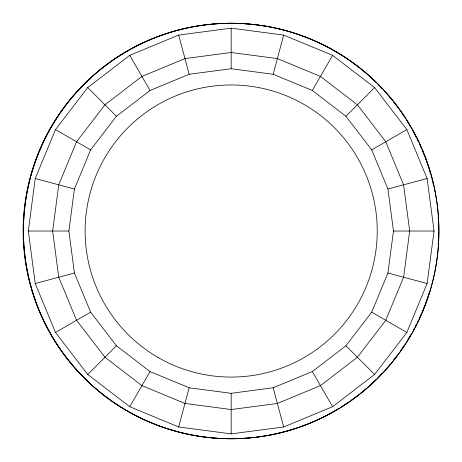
<?xml version="1.0" encoding="UTF-8"?>
<svg xmlns="http://www.w3.org/2000/svg" width="462" height="462" viewBox="0 0 462 462"><rect width="100%" height="100%" fill="white"/><g stroke="black" fill="none" stroke-linecap="round" stroke-linejoin="round"><path stroke-width="0.69" d="M28.315 231.023L35.222 178.517L55.492 129.591L87.728 87.578L129.741 55.342L178.667 35.077L231.173 28.165L283.674 35.077L332.6 55.342L374.613 87.578L406.855 129.591L427.119 178.517L434.032 231.023L427.119 283.529L406.855 332.455L374.613 374.468L332.6 406.704L283.674 426.969L231.173 433.882L178.667 426.969L129.741 406.704L87.728 374.468L55.492 332.455L35.222 283.529L28.315 231.023L68.884 231.023L74.417 273.025L90.627 312.168L116.418 345.778L150.029 371.569L189.166 387.78L231.173 393.312L273.175 387.78L312.318 371.569L345.928 345.778L371.719 312.168L387.93 273.025L393.462 231.023L387.93 189.022L371.719 149.879L345.928 116.268L312.318 90.477L273.175 74.266L231.173 68.734L189.166 74.266L150.029 90.477L116.418 116.268L90.627 149.879L74.417 189.022L68.884 231.023M58.738 184.817L52.656 231.023L58.738 277.229L76.571 320.281L104.943 357.253L141.915 385.62L184.967 403.459L231.173 409.54L277.373 403.459L320.432 385.62L357.403 357.253L385.77 320.281L403.603 277.229L409.69 231.023L403.603 184.817L385.77 141.765L357.403 104.793L320.432 76.421L277.373 58.587L231.173 52.506L184.967 58.587L141.915 76.421L104.943 104.793L76.571 141.765L58.738 184.817L74.417 189.022M178.667 426.969L189.166 387.78M273.175 74.266L283.674 35.077M129.741 406.704L150.029 371.569M312.318 90.477L320.432 76.421M320.489 76.322L332.6 55.342M87.728 374.468L104.857 357.34M104.943 357.253L116.418 345.778M345.928 116.268L374.613 87.578M55.492 332.455L90.627 312.168M371.719 149.879L406.855 129.591M35.222 283.529L58.622 277.258M58.738 277.229L74.417 273.025M387.93 189.022L427.119 178.517M393.462 231.023L409.69 231.023M409.806 231.023L434.032 231.023M35.222 178.517L58.622 184.788M387.93 273.025L427.119 283.529M55.492 129.591L90.627 149.879M371.719 312.168L406.855 332.455M87.728 87.578L116.418 116.268M345.928 345.778L374.613 374.468M129.741 55.342L150.029 90.477M312.318 371.569L320.432 385.62M320.489 385.724L332.6 406.704M178.667 35.077L189.166 74.266M273.175 387.78L283.674 426.969M231.173 28.165L231.173 68.734M231.173 393.312L231.173 433.882M230.821 438.704A207.727 207.721 -82.5 0 1 32.456 169.335A207.727 207.721 -82.5 0 1 348.556 59.835M349.734 60.649A207.727 207.721 -82.5 0 1 358.986 67.498M360.112 68.388A207.727 207.721 -82.5 0 1 368.364 75.312M369.438 76.265A207.727 207.721 -82.5 0 1 375.687 82.097M378.205 84.592A207.727 207.721 -82.5 0 1 382.155 88.681M385.054 91.828A207.727 207.721 -82.5 0 1 390.685 98.337M391.603 99.445A207.727 207.721 -82.5 0 1 392.509 100.56M393.405 101.686A207.727 207.721 -82.5 0 1 397.788 107.392M399.48 109.719A207.727 207.721 -82.5 0 1 404.36 116.811M406.3 119.814A207.727 207.721 -82.5 0 1 410.718 127.114M412.116 129.579A207.727 207.721 -82.5 0 1 416.458 137.768M417.099 139.05A207.727 207.721 -82.5 0 1 418.041 140.979M419.265 143.578A207.727 207.721 -82.5 0 1 420.166 145.542M420.749 146.852A207.727 207.721 -82.5 0 1 421.615 148.833M422.181 150.156A207.727 207.721 -82.5 0 1 424.861 156.832M425.369 158.177A207.727 207.721 -82.5 0 1 426.114 160.198M426.599 161.55A207.727 207.721 -82.5 0 1 430.52 173.799M431.098 175.843A207.727 207.721 -82.5 0 1 431.468 177.212M432.005 179.268A207.727 207.721 -82.5 0 1 432.357 180.642M432.865 182.715A207.727 207.721 -82.5 0 1 433.189 184.101M434.401 189.691A207.727 207.721 -82.5 0 1 434.684 191.095M438.103 217.446A207.727 207.721 -82.5 0 1 438.195 218.878M438.305 221.021A207.727 207.721 -82.5 0 1 438.369 222.447M438.45 224.584A207.727 207.721 -82.5 0 1 438.484 226.01M438.525 228.141A207.727 207.721 -82.5 0 1 438.542 229.562M438.542 232.392A207.727 207.721 -82.5 0 1 438.525 233.812M438.484 235.943A207.727 207.721 -82.5 0 1 438.45 237.364M438.369 239.507A207.727 207.721 -82.5 0 1 438.305 240.933M438.195 243.076A207.727 207.721 -82.5 0 1 438.103 244.502M429.51 291.568A207.727 207.721 -82.5 0 1 428.661 294.294M427.997 296.333A207.727 207.721 -82.5 0 1 426.599 300.404M426.114 301.755A207.727 207.721 -82.5 0 1 425.369 303.777M424.861 305.122A207.727 207.721 -82.5 0 1 423.55 308.472M423.007 309.806A207.727 207.721 -82.5 0 1 422.176 311.798M421.615 313.121A207.727 207.721 -82.5 0 1 420.749 315.101M420.16 316.412A207.727 207.721 -82.5 0 1 419.265 318.376M418.041 320.969A207.727 207.721 -82.5 0 1 417.099 322.903M416.458 324.185A207.727 207.721 -82.5 0 1 415.159 326.732M414.16 328.632A207.727 207.721 -82.5 0 1 413.49 329.885M410.718 334.84A207.727 207.721 -82.5 0 1 407.807 339.72M404.36 345.143A207.727 207.721 -82.5 0 1 400.733 350.479M397.355 355.139A207.727 207.721 -82.5 0 1 393.405 360.268M390.223 364.172A207.727 207.721 -82.5 0 1 386.96 367.983M386.013 369.057A207.727 207.721 -82.5 0 1 385.054 370.126M382.155 373.273A207.727 207.721 -82.5 0 1 378.205 377.362M375.687 379.851A207.727 207.721 -82.5 0 1 369.433 385.689M368.364 386.642A207.727 207.721 -82.5 0 1 367.29 387.589M366.204 388.525A207.727 207.721 -82.5 0 1 360.672 393.116M358.414 394.9A207.727 207.721 -82.5 0 1 351.495 400.057M348.55 402.119A207.727 207.721 -82.5 0 1 341.378 406.837M337.739 409.078A207.727 207.721 -82.5 0 1 284.586 431.629M283.899 431.808A207.727 207.721 -82.5 0 1 231.531 438.704M158.143 357.513A146.061 146.061 0 0 0 377.229 231.023A146.061 146.061 0 0 0 158.143 104.533A146.061 146.061 0 0 0 158.143 357.513M127.31 410.92A207.727 207.727 0 0 0 438.9 231.023A207.727 207.727 0 0 0 127.31 51.126A207.727 207.727 0 0 0 127.31 410.92M378.055 377.91A207.727 207.721 -82.5 0 0 284.938 30.371A207.727 207.721 -82.5 0 0 30.527 284.788A207.727 207.721 -82.5 0 0 378.055 377.91"/></g></svg>
